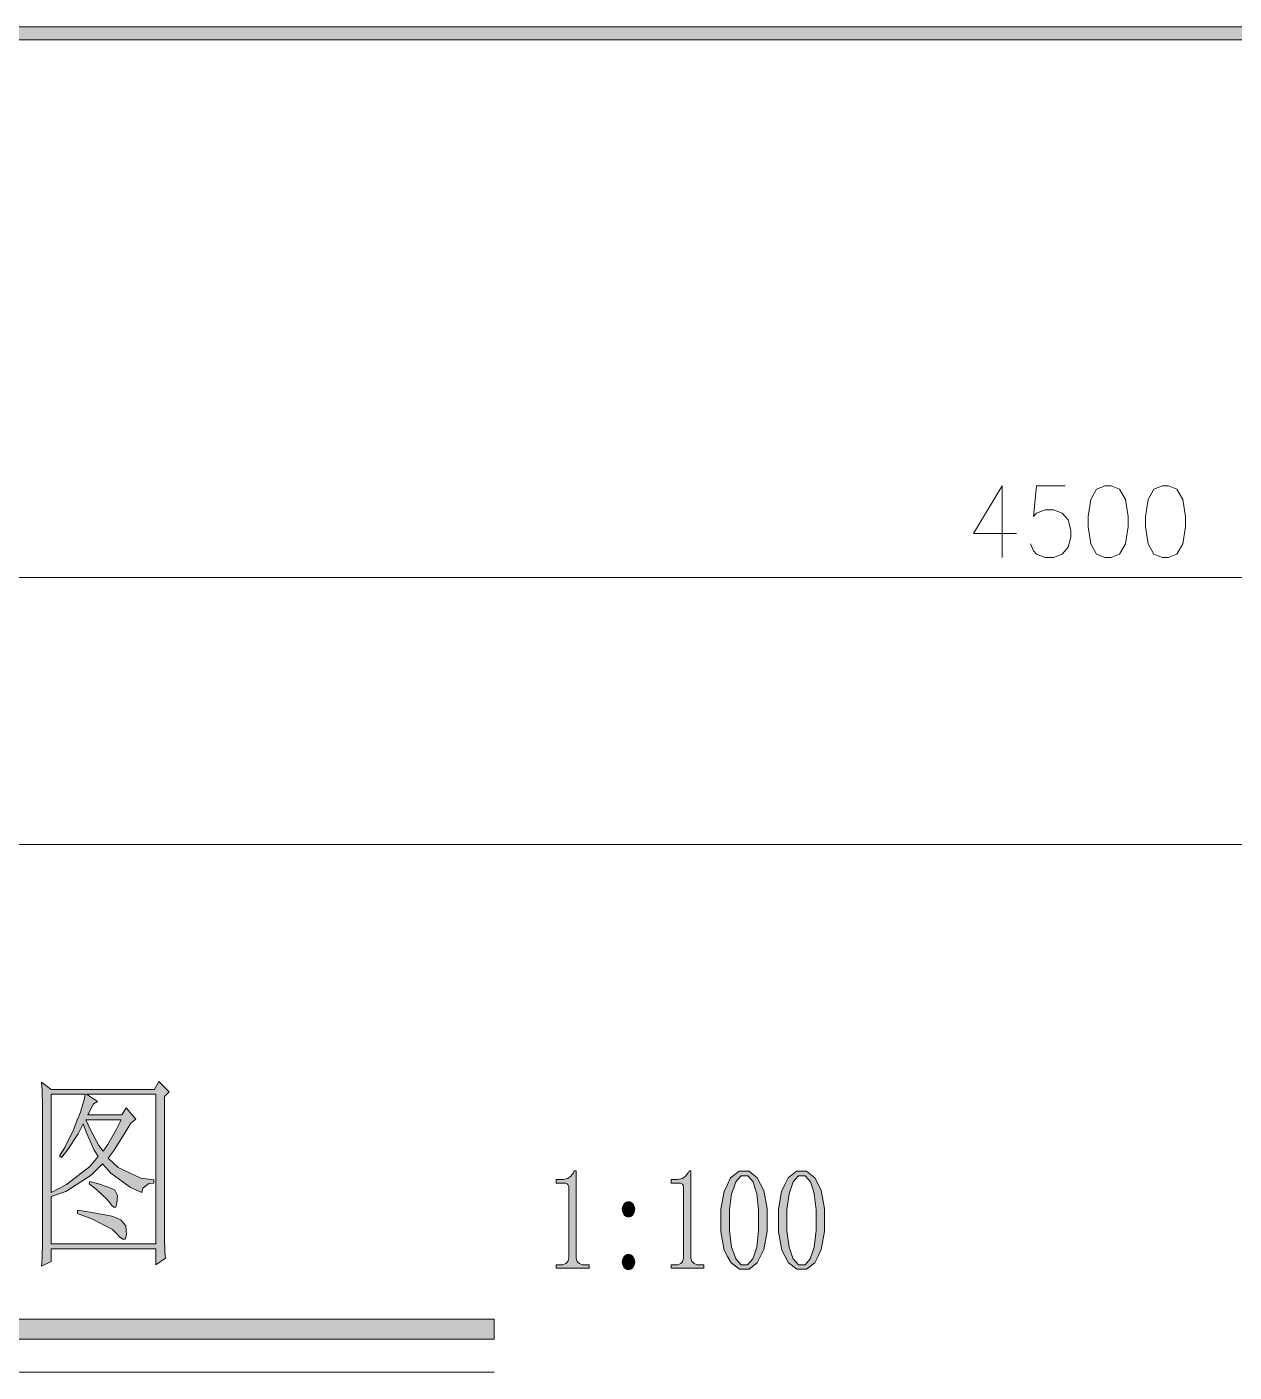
# Model space of a CAD drawing. Header units: millimetres. Extents: x 0 to 586, y 0 to 414.
# Drawn here: x 190.58 to 232.09, y 224.65 to 270.91 of the extents above; entities that cross this region are included whole.
import ezdxf

# ---------------------------------------------------------------- set-up
doc = ezdxf.new("R2010")
doc.units = ezdxf.units.MM

msp = doc.modelspace()

# ---------------------------------------------------------------- hatches: boundary and pattern name
h = msp.add_hatch(color=0)
h.dxf.hatch_style = 2
h.paths.add_polyline_path([(300.492583, 270.908639), (300.937083, 270.467667), (63.588194, 270.467667), (64.032694, 270.908639)])
h = msp.add_hatch(color=0)
h.paths.add_polyline_path([(195.318944, 234.1245), (195.318944, 229.556028), (195.318944, 229.280861), (195.329528, 228.783444), (195.343639, 228.564722), (195.012028, 228.342472), (195.012028, 228.896333), (191.42075, 228.896333), (191.42075, 228.455361), (191.089139, 228.289556), (191.10325, 228.564722), (191.113833, 229.129167), (191.113833, 229.418444), (191.113833, 233.577694), (191.113833, 233.810528), (191.10325, 234.332639), (191.089139, 234.621917), (191.42075, 234.374972), (194.966167, 234.374972), (195.121389, 234.646611), (195.474167, 234.290306)])
h.paths.add_polyline_path([(191.42075, 229.062139), (195.012028, 229.062139), (195.012028, 234.209167), (192.634306, 234.209167), (193.00825, 233.962222), (192.874194, 233.877556), (192.807167, 233.754083), (192.708389, 233.560056), (192.676639, 233.493028), (193.844333, 233.493028), (193.999556, 233.739972), (194.327639, 233.355444), (194.15125, 233.217861), (193.964278, 232.88625), (193.57975, 232.279472), (193.382194, 232.004306), (193.724389, 231.690333), (194.504028, 231.316389), (194.945, 231.263472), (194.945, 231.154111), (194.779194, 231.14), (194.571056, 230.974194), (194.528722, 230.8225), (194.140667, 231.002417), (193.470389, 231.496306), (193.184639, 231.813806), (192.796583, 231.429278), (191.918167, 230.864833), (191.42075, 230.684917)])
h.paths.add_polyline_path([(191.42075, 234.209167), (191.42075, 230.8225), (191.939333, 231.097667), (192.743667, 231.718556), (193.029417, 232.06075), (192.884778, 232.311222), (192.634306, 232.875667), (192.521417, 233.189639), (192.345028, 232.847444), (191.971083, 232.268889), (191.773528, 232.032528), (191.7065, 232.088972), (191.882889, 232.37825), (192.179222, 232.977972), (192.302694, 233.288417), (192.422639, 233.595333), (192.567278, 234.057472), (192.588444, 234.209167)])
h.paths.add_polyline_path([(192.609611, 233.327222), (192.764833, 232.9815), (193.061167, 232.445278), (193.205806, 232.254778), (193.361028, 232.4735), (193.667944, 233.009722), (193.823167, 233.327222)])
h = msp.add_hatch(color=0)
h.dxf.hatch_style = 2
h.paths.add_polyline_path([(209.461806, 231.577444), (209.461806, 228.649389), (209.461806, 228.571778), (209.500611, 228.455361), (209.539417, 228.420083), (209.578222, 228.381278), (209.684056, 228.342472), (209.754611, 228.342472), (209.909833, 228.342472), (209.909833, 228.222528), (208.784472, 228.222528), (208.784472, 228.342472), (208.922056, 228.342472), (208.999667, 228.342472), (209.112556, 228.381278), (209.147833, 228.420083), (209.179583, 228.455361), (209.214861, 228.571778), (209.214861, 228.649389), (209.214861, 230.98125), (209.214861, 231.020056), (209.197222, 231.080028), (209.176056, 231.104722), (209.158417, 231.129417), (209.101972, 231.154111), (209.063167, 231.154111), (208.784472, 231.154111), (208.784472, 231.270528), (208.922056, 231.270528), (209.017306, 231.270528), (209.165472, 231.309333), (209.221917, 231.348139), (209.281889, 231.386944), (209.370083, 231.499833), (209.401833, 231.577444)])
h = msp.add_hatch(color=0)
h.dxf.hatch_style = 2
h.paths.add_polyline_path([(213.409389, 231.577444), (213.409389, 228.649389), (213.409389, 228.571778), (213.448194, 228.455361), (213.487, 228.420083), (213.525806, 228.381278), (213.631639, 228.342472), (213.702194, 228.342472), (213.857417, 228.342472), (213.857417, 228.222528), (212.732056, 228.222528), (212.732056, 228.342472), (212.869639, 228.342472), (212.94725, 228.342472), (213.060139, 228.381278), (213.095417, 228.420083), (213.127167, 228.455361), (213.162444, 228.571778), (213.162444, 228.649389), (213.162444, 230.98125), (213.162444, 231.020056), (213.144806, 231.080028), (213.123639, 231.104722), (213.106, 231.129417), (213.049556, 231.154111), (213.01075, 231.154111), (212.732056, 231.154111), (212.732056, 231.270528), (212.869639, 231.270528), (212.964889, 231.270528), (213.113056, 231.309333), (213.1695, 231.348139), (213.229472, 231.386944), (213.317667, 231.499833), (213.349417, 231.577444)])
h = msp.add_hatch(color=0)
h.paths.add_polyline_path([(215.247361, 228.18725), (215.078028, 228.18725), (214.792278, 228.4095), (214.675861, 228.628222), (214.559444, 228.850472), (214.443028, 229.478417), (214.443028, 229.884111), (214.443028, 230.258056), (214.555917, 230.864833), (214.668806, 231.097667), (214.778167, 231.3305), (215.067444, 231.559806), (215.247361, 231.559806), (215.416694, 231.559806), (215.695389, 231.337556), (215.808278, 231.118833), (215.921167, 230.896583), (216.030528, 230.279222), (216.030528, 229.884111), (216.030528, 229.489), (215.921167, 228.864583), (215.808278, 228.638806), (215.695389, 228.413028), (215.416694, 228.18725)])
h.paths.add_polyline_path([(215.247361, 231.404583), (215.138, 231.404583), (214.958083, 231.199972), (214.884, 230.991833), (214.809917, 230.783694), (214.735833, 230.229833), (214.735833, 229.884111), (214.735833, 229.517222), (214.809917, 228.94925), (214.884, 228.744639), (214.958083, 228.543556), (215.138, 228.342472), (215.247361, 228.342472), (215.36025, 228.342472), (215.543694, 228.543556), (215.607194, 228.744639), (215.674222, 228.94925), (215.737722, 229.517222), (215.737722, 229.884111), (215.737722, 230.229833), (215.67775, 230.783694), (215.61425, 230.991833), (215.554278, 231.199972), (215.370833, 231.404583)])
h = msp.add_hatch(color=0)
h.paths.add_polyline_path([(217.219389, 228.18725), (217.050056, 228.18725), (216.764306, 228.4095), (216.647889, 228.628222), (216.535, 228.850472), (216.418583, 229.478417), (216.418583, 229.884111), (216.418583, 230.258056), (216.531472, 230.864833), (216.640833, 231.097667), (216.753722, 231.3305), (217.043, 231.559806), (217.219389, 231.559806), (217.388722, 231.559806), (217.670944, 231.337556), (217.783833, 231.118833), (217.893194, 230.896583), (218.006083, 230.279222), (218.006083, 229.884111), (218.006083, 229.489), (217.893194, 228.864583), (217.783833, 228.638806), (217.670944, 228.413028), (217.388722, 228.18725)])
h.paths.add_polyline_path([(217.219389, 231.404583), (217.110028, 231.404583), (216.930111, 231.199972), (216.856028, 230.991833), (216.785472, 230.783694), (216.711389, 230.229833), (216.711389, 229.884111), (216.711389, 229.517222), (216.785472, 228.94925), (216.856028, 228.744639), (216.930111, 228.543556), (217.110028, 228.342472), (217.219389, 228.342472), (217.335806, 228.342472), (217.515722, 228.543556), (217.58275, 228.744639), (217.64625, 228.94925), (217.713278, 229.517222), (217.713278, 229.884111), (217.713278, 230.229833), (217.649778, 230.783694), (217.589806, 230.991833), (217.526306, 231.199972), (217.342861, 231.404583)])
h = msp.add_hatch(color=0)
h.dxf.hatch_style = 2
h.paths.add_polyline_path([(192.743667, 231.207028), (193.00825, 231.136472), (193.382194, 231.013), (193.491556, 230.960083), (193.600917, 230.903639), (193.699694, 230.720194), (193.689111, 230.589667), (193.678528, 230.459139), (193.636194, 230.328611), (193.600917, 230.328611), (193.569167, 230.328611), (193.491556, 230.395639), (193.449222, 230.466194), (193.336333, 230.603778), (192.972972, 230.931861), (192.718972, 231.125889)])
h = msp.add_hatch(color=0)
edge = h.paths.add_edge_path()
edge.add_ellipse((211.268028, 230.249236), major_axis=(0, 0.269875), ratio=0.797386, start_angle=0, end_angle=360)
h = msp.add_hatch(color=0)
h.dxf.hatch_style = 2
h.paths.add_polyline_path([(192.323861, 230.215722), (192.831861, 230.145167), (193.498611, 230.014639), (193.657361, 229.954667), (193.816111, 229.891167), (193.988972, 229.6795), (193.999556, 229.527806), (194.010139, 229.376111), (193.964278, 229.224417), (193.911361, 229.224417), (193.876083, 229.224417), (193.766722, 229.309083), (193.689111, 229.390222), (193.523306, 229.556028), (192.842444, 229.912333), (192.323861, 230.106361)])
h = msp.add_hatch(color=0)
edge = h.paths.add_edge_path()
edge.add_ellipse((211.268028, 228.437722), major_axis=(0, 0.268111), ratio=0.802632, start_angle=0, end_angle=360)
h = msp.add_hatch(color=0)
h.dxf.hatch_style = 2
h.paths.add_polyline_path([(152.696333, 225.784833), (152.696333, 226.476278), (206.643111, 226.476278), (206.643111, 225.784833)])

# ---------------------------------------------------------------- linework, layer by layer
at = {"color": 0, "lineweight": 0}
for points in [[(300.492583, 270.908639), (300.937083, 270.467667), (63.588194, 270.467667), (64.032694, 270.908639)], [(227.658083, 255.125361), (227.36175, 255.008944), (227.164194, 254.656167), (227.065417, 254.070556), (227.065417, 253.717778), (227.164194, 253.132167), (227.36175, 252.779389), (227.658083, 252.662972), (227.855639, 252.662972), (228.151972, 252.779389), (228.349528, 253.132167), (228.448306, 253.717778), (228.448306, 254.070556), (228.349528, 254.656167), (228.151972, 255.008944), (227.855639, 255.125361)], [(229.630111, 255.125361), (229.333778, 255.008944), (229.136222, 254.656167), (229.037444, 254.070556), (229.037444, 253.717778), (229.136222, 253.132167), (229.333778, 252.779389), (229.630111, 252.662972), (229.827667, 252.662972), (230.124, 252.779389), (230.321556, 253.132167), (230.420333, 253.717778), (230.420333, 254.070556), (230.321556, 254.656167), (230.124, 255.008944), (229.827667, 255.125361)], [(195.318944, 234.1245), (195.318944, 229.556028), (195.318944, 229.280861), (195.329528, 228.783444), (195.343639, 228.564722), (195.012028, 228.342472), (195.012028, 228.896333), (191.42075, 228.896333), (191.42075, 228.455361), (191.089139, 228.289556), (191.10325, 228.564722), (191.113833, 229.129167), (191.113833, 229.418444), (191.113833, 233.577694), (191.113833, 233.810528), (191.10325, 234.332639), (191.089139, 234.621917), (191.42075, 234.374972), (194.966167, 234.374972), (195.121389, 234.646611), (195.474167, 234.290306)], [(191.42075, 229.062139), (195.012028, 229.062139), (195.012028, 234.209167), (192.634306, 234.209167), (193.00825, 233.962222), (192.874194, 233.877556), (192.807167, 233.754083), (192.708389, 233.560056), (192.676639, 233.493028), (193.844333, 233.493028), (193.999556, 233.739972), (194.327639, 233.355444), (194.15125, 233.217861), (193.964278, 232.88625), (193.57975, 232.279472), (193.382194, 232.004306), (193.724389, 231.690333), (194.504028, 231.316389), (194.945, 231.263472), (194.945, 231.154111), (194.779194, 231.14), (194.571056, 230.974194), (194.528722, 230.8225), (194.140667, 231.002417), (193.470389, 231.496306), (193.184639, 231.813806), (192.796583, 231.429278), (191.918167, 230.864833), (191.42075, 230.684917)], [(191.42075, 234.209167), (191.42075, 230.8225), (191.939333, 231.097667), (192.743667, 231.718556), (193.029417, 232.06075), (192.884778, 232.311222), (192.634306, 232.875667), (192.521417, 233.189639), (192.345028, 232.847444), (191.971083, 232.268889), (191.773528, 232.032528), (191.7065, 232.088972), (191.882889, 232.37825), (192.179222, 232.977972), (192.302694, 233.288417), (192.422639, 233.595333), (192.567278, 234.057472), (192.588444, 234.209167)], [(192.609611, 233.327222), (192.764833, 232.9815), (193.061167, 232.445278), (193.205806, 232.254778), (193.361028, 232.4735), (193.667944, 233.009722), (193.823167, 233.327222)], [(209.461806, 231.577444), (209.461806, 228.649389), (209.461806, 228.571778), (209.500611, 228.455361), (209.539417, 228.420083), (209.578222, 228.381278), (209.684056, 228.342472), (209.754611, 228.342472), (209.909833, 228.342472), (209.909833, 228.222528), (208.784472, 228.222528), (208.784472, 228.342472), (208.922056, 228.342472), (208.999667, 228.342472), (209.112556, 228.381278), (209.147833, 228.420083), (209.179583, 228.455361), (209.214861, 228.571778), (209.214861, 228.649389), (209.214861, 230.98125), (209.214861, 231.020056), (209.197222, 231.080028), (209.176056, 231.104722), (209.158417, 231.129417), (209.101972, 231.154111), (209.063167, 231.154111), (208.784472, 231.154111), (208.784472, 231.270528), (208.922056, 231.270528), (209.017306, 231.270528), (209.165472, 231.309333), (209.221917, 231.348139), (209.281889, 231.386944), (209.370083, 231.499833), (209.401833, 231.577444)], [(213.409389, 231.577444), (213.409389, 228.649389), (213.409389, 228.571778), (213.448194, 228.455361), (213.487, 228.420083), (213.525806, 228.381278), (213.631639, 228.342472), (213.702194, 228.342472), (213.857417, 228.342472), (213.857417, 228.222528), (212.732056, 228.222528), (212.732056, 228.342472), (212.869639, 228.342472), (212.94725, 228.342472), (213.060139, 228.381278), (213.095417, 228.420083), (213.127167, 228.455361), (213.162444, 228.571778), (213.162444, 228.649389), (213.162444, 230.98125), (213.162444, 231.020056), (213.144806, 231.080028), (213.123639, 231.104722), (213.106, 231.129417), (213.049556, 231.154111), (213.01075, 231.154111), (212.732056, 231.154111), (212.732056, 231.270528), (212.869639, 231.270528), (212.964889, 231.270528), (213.113056, 231.309333), (213.1695, 231.348139), (213.229472, 231.386944), (213.317667, 231.499833), (213.349417, 231.577444)], [(215.247361, 228.18725), (215.078028, 228.18725), (214.792278, 228.4095), (214.675861, 228.628222), (214.559444, 228.850472), (214.443028, 229.478417), (214.443028, 229.884111), (214.443028, 230.258056), (214.555917, 230.864833), (214.668806, 231.097667), (214.778167, 231.3305), (215.067444, 231.559806), (215.247361, 231.559806), (215.416694, 231.559806), (215.695389, 231.337556), (215.808278, 231.118833), (215.921167, 230.896583), (216.030528, 230.279222), (216.030528, 229.884111), (216.030528, 229.489), (215.921167, 228.864583), (215.808278, 228.638806), (215.695389, 228.413028), (215.416694, 228.18725)], [(215.247361, 231.404583), (215.138, 231.404583), (214.958083, 231.199972), (214.884, 230.991833), (214.809917, 230.783694), (214.735833, 230.229833), (214.735833, 229.884111), (214.735833, 229.517222), (214.809917, 228.94925), (214.884, 228.744639), (214.958083, 228.543556), (215.138, 228.342472), (215.247361, 228.342472), (215.36025, 228.342472), (215.543694, 228.543556), (215.607194, 228.744639), (215.674222, 228.94925), (215.737722, 229.517222), (215.737722, 229.884111), (215.737722, 230.229833), (215.67775, 230.783694), (215.61425, 230.991833), (215.554278, 231.199972), (215.370833, 231.404583)], [(217.219389, 228.18725), (217.050056, 228.18725), (216.764306, 228.4095), (216.647889, 228.628222), (216.535, 228.850472), (216.418583, 229.478417), (216.418583, 229.884111), (216.418583, 230.258056), (216.531472, 230.864833), (216.640833, 231.097667), (216.753722, 231.3305), (217.043, 231.559806), (217.219389, 231.559806), (217.388722, 231.559806), (217.670944, 231.337556), (217.783833, 231.118833), (217.893194, 230.896583), (218.006083, 230.279222), (218.006083, 229.884111), (218.006083, 229.489), (217.893194, 228.864583), (217.783833, 228.638806), (217.670944, 228.413028), (217.388722, 228.18725)], [(217.219389, 231.404583), (217.110028, 231.404583), (216.930111, 231.199972), (216.856028, 230.991833), (216.785472, 230.783694), (216.711389, 230.229833), (216.711389, 229.884111), (216.711389, 229.517222), (216.785472, 228.94925), (216.856028, 228.744639), (216.930111, 228.543556), (217.110028, 228.342472), (217.219389, 228.342472), (217.335806, 228.342472), (217.515722, 228.543556), (217.58275, 228.744639), (217.64625, 228.94925), (217.713278, 229.517222), (217.713278, 229.884111), (217.713278, 230.229833), (217.649778, 230.783694), (217.589806, 230.991833), (217.526306, 231.199972), (217.342861, 231.404583)], [(192.743667, 231.207028), (193.00825, 231.136472), (193.382194, 231.013), (193.491556, 230.960083), (193.600917, 230.903639), (193.699694, 230.720194), (193.689111, 230.589667), (193.678528, 230.459139), (193.636194, 230.328611), (193.600917, 230.328611), (193.569167, 230.328611), (193.491556, 230.395639), (193.449222, 230.466194), (193.336333, 230.603778), (192.972972, 230.931861), (192.718972, 231.125889)], [(192.323861, 230.215722), (192.831861, 230.145167), (193.498611, 230.014639), (193.657361, 229.954667), (193.816111, 229.891167), (193.988972, 229.6795), (193.999556, 229.527806), (194.010139, 229.376111), (193.964278, 229.224417), (193.911361, 229.224417), (193.876083, 229.224417), (193.766722, 229.309083), (193.689111, 229.390222), (193.523306, 229.556028), (192.842444, 229.912333), (192.323861, 230.106361)], [(152.696333, 225.784833), (152.696333, 226.476278), (206.643111, 226.476278), (206.643111, 225.784833)]]:
    msp.add_lwpolyline(points, close=True, dxfattribs=at)
for points in [[(224.109139, 255.125361), (223.124889, 253.484944), (224.603028, 253.484944)], [(224.109139, 255.125361), (224.109139, 252.662972)], [(226.278722, 255.125361), (225.290944, 255.125361), (225.192167, 254.070556), (225.290944, 254.186972), (225.587278, 254.306917), (225.883611, 254.306917), (226.179944, 254.186972), (226.3775, 253.954139), (226.476278, 253.601361), (226.476278, 253.365), (226.3775, 253.01575), (226.179944, 252.779389), (225.883611, 252.662972), (225.587278, 252.662972), (225.290944, 252.779389), (225.192167, 252.895806), (225.093389, 253.132167)], [(182.40375, 251.971528), (271.137944, 251.971528)], [(93.673083, 242.795778), (271.137944, 242.795778)], [(152.696333, 224.652417), (206.643111, 224.652417)]]:
    msp.add_lwpolyline(points, dxfattribs=at)
for centre, major_axis, ratio in [((211.268028, 230.249236), (0, 0.269875), 0.797386), ((211.268028, 228.437722), (0, 0.268111), 0.802632)]:
    msp.add_ellipse(centre, major_axis=major_axis, ratio=ratio, start_param=0, end_param=6.283185, dxfattribs=at)

doc.saveas('drawing.dxf')
